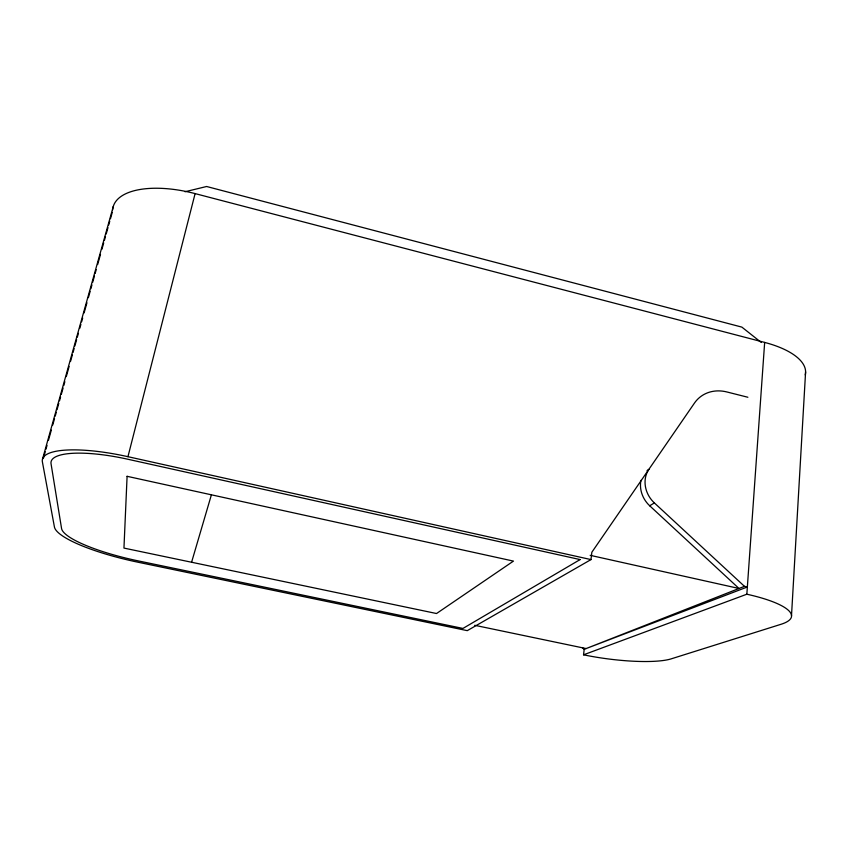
<?xml version="1.0" encoding="UTF-8"?>
<svg xmlns="http://www.w3.org/2000/svg" width="848" height="848" viewBox="0 0 848 848"><rect width="100%" height="100%" fill="white"/><g stroke="black" fill="none" stroke-linecap="round" stroke-linejoin="round"><path stroke-width="1.27" d="M791.502 615.733L805.6 371.869M582.269 647.533L584.187 649.314L583.551 654.815A69.61 13.971 7.6 0 0 671.277 658.832L781.019 624.287A81.599 19.059 6.2 0 0 746.844 594.215L764.663 342.422L195.104 193.598A79.542 35.245 16.1 0 0 112.657 209.869M590.992 559.585L127.953 456.69A85.786 22.006 13.1 0 0 42.4 461.937L54.431 526.99A86.316 18.444 12.2 0 0 138.001 562.224L467.28 630.647L590.992 559.585L591.84 552.249L694.459 403.086A38.139 32.404 51 0 1 726.895 391.967L747.872 397.256M127.953 456.69L195.104 193.598M43.471 458.111L45.251 451.74M45.962 449.196L47.032 445.38M48.463 440.282L51.315 430.095M52.735 425.007L54.516 418.636M55.237 416.092L56.297 412.266M57.017 409.722L58.798 403.351M59.508 400.807L60.579 396.991M61.289 394.437L63.07 388.077M63.791 385.522L64.851 381.706M66.282 376.607L69.133 366.421M70.554 361.333L72.345 354.962M73.055 352.418L74.126 348.592M74.836 346.048L76.617 339.677M77.327 337.133L78.398 333.317M79.829 328.218L80.899 324.402M81.609 321.858L82.68 318.032M84.1 312.944L86.952 302.757M88.383 297.659L90.164 291.288M90.874 288.744L91.944 284.928M92.655 282.373L94.435 276.013M95.156 273.459L96.216 269.643M97.647 264.544L100.499 254.358M101.919 249.27L103.71 242.899M104.421 240.355L105.491 236.528M106.201 233.984L107.982 227.624M108.692 225.07L109.763 221.254M110.473 218.71L112.265 212.339M42.559 458.98L113.303 206.414M191.584 562.245L211.406 494.808M647.035 470.598L648.879 469.347A25.906 22.589 53.1 0 0 654.37 502.917L744.47 586.339L747.364 586.986L584.187 649.314L744.47 586.339M640.961 480.35A25.684 22.44 53.2 0 0 649.695 505.779L654.37 502.917M583.551 654.815L746.844 594.215M185.055 191.743L206.615 186.496L741.873 327.116L761.26 342.475M474.753 625.305L586.106 648.561M590.166 555.323L739 588.48L649.695 505.779M764.663 342.422A76.087 30.899 3.4 0 1 805.229 374.933M127.094 476.311L123.956 548.084L436.529 613.528L513.464 561.1L127.094 476.311M580.096 559.574L462.955 628.432L138.129 560.867A79.129 16.907 12.2 0 1 61.565 528.495L51.06 463.824A77.051 19.758 13.1 0 1 127.847 459.245L580.096 559.574"/></g></svg>
